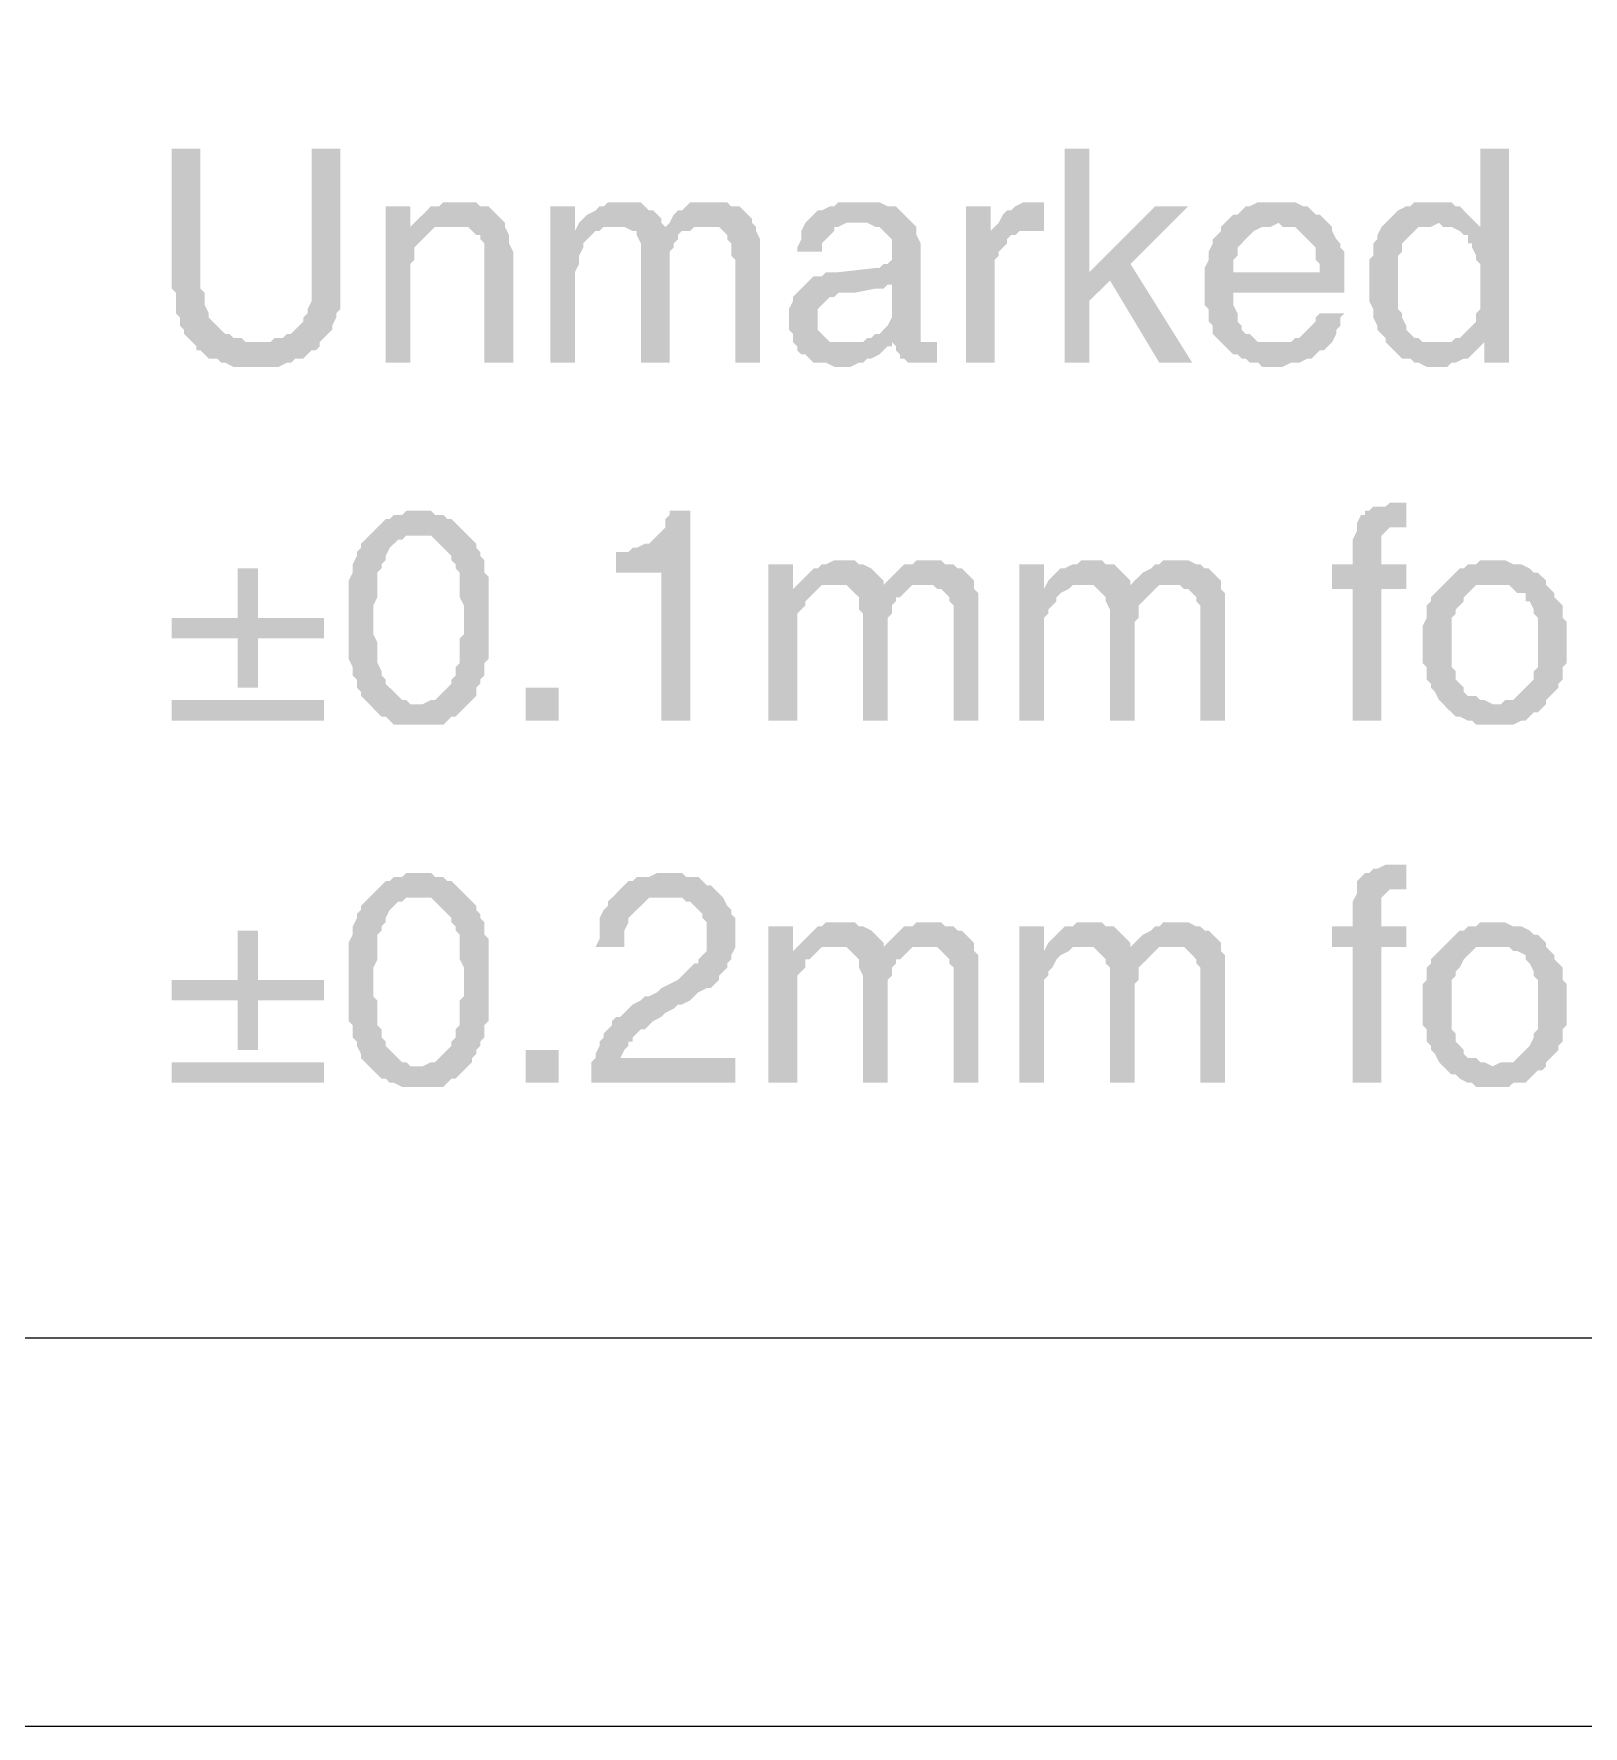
# Model space of a CAD drawing. Header units: inches. Extents: x 3613 to 8393, y -2205 to -794.
# Drawn here: x 3930.39 to 3947.38, y -1865.14 to -1846.58 of the extents above; entities that cross this region are included whole.
import ezdxf

# ---------------------------------------------------------------- set-up
doc = ezdxf.new("R2010")
doc.units = ezdxf.units.IN
doc.header["$MEASUREMENT"] = 0

msp = doc.modelspace()

# ---------------------------------------------------------------- hatches: boundary and pattern name
at = {"transparency": 33554559}
for points in [[(3932.215, -1847.842), (3931.899, -1847.842), (3931.899, -1849.376), (3931.945, -1849.421), (3931.945, -1849.647), (3931.99, -1849.692), (3931.99, -1849.782), (3932.035, -1849.827), (3932.035, -1849.873), (3932.08, -1849.918), (3932.125, -1849.963), (3932.847, -1849.963), (3932.712, -1849.963), (3932.667, -1849.918), (3932.576, -1849.918), (3932.531, -1849.873), (3932.486, -1849.873), (3932.441, -1849.827), (3932.396, -1849.782), (3932.396, -1849.782), (3932.351, -1849.737), (3932.306, -1849.692), (3932.306, -1849.647), (3932.261, -1849.557), (3932.261, -1849.421), (3932.215, -1849.376), (3932.215, -1849.286)], [(3933.75, -1847.842), (3933.434, -1847.842), (3933.434, -1849.511), (3933.389, -1849.602), (3933.389, -1849.647), (3933.344, -1849.692), (3933.344, -1849.737), (3933.299, -1849.782), (3933.253, -1849.827), (3933.208, -1849.873), (3933.163, -1849.873), (3933.118, -1849.918), (3933.028, -1849.918), (3932.983, -1849.963), (3932.125, -1849.963), (3932.17, -1850.008), (3932.17, -1850.053), (3932.215, -1850.053), (3932.261, -1850.098), (3932.306, -1850.143), (3932.396, -1850.143), (3932.441, -1850.188), (3932.486, -1850.188), (3932.576, -1850.234), (3933.073, -1850.234), (3933.163, -1850.188), (3933.208, -1850.188), (3933.253, -1850.143), (3933.344, -1850.143), (3933.389, -1850.098), (3933.434, -1850.053), (3933.479, -1850.053), (3933.524, -1850.008), (3933.524, -1849.963), (3933.569, -1849.918), (3933.614, -1849.873), (3933.66, -1849.827), (3933.66, -1849.782), (3933.705, -1849.692), (3933.705, -1849.647), (3933.75, -1849.602), (3933.75, -1849.331)], [(3941.964, -1847.842), (3941.693, -1847.842), (3941.693, -1850.188), (3941.964, -1850.188), (3941.964, -1849.511), (3942.19, -1849.286), (3941.964, -1849.196)], [(3946.567, -1847.842), (3946.251, -1847.842), (3946.251, -1848.699), (3946.026, -1848.744), (3946.071, -1848.789), (3946.116, -1848.789), (3946.116, -1848.88), (3946.161, -1848.88), (3946.161, -1848.925), (3946.206, -1849.015), (3946.206, -1849.06), (3946.251, -1849.105), (3946.251, -1849.602), (3946.206, -1849.647), (3946.206, -1849.737), (3946.161, -1849.782), (3946.116, -1849.827), (3946.116, -1849.827), (3946.071, -1849.873), (3946.026, -1849.918), (3945.981, -1849.918), (3946.297, -1849.963), (3946.297, -1850.188), (3946.567, -1850.188)], [(3935.014, -1848.428), (3934.878, -1848.428), (3934.833, -1848.473), (3934.743, -1848.473), (3934.698, -1848.519), (3934.653, -1848.564), (3934.607, -1848.609), (3934.562, -1848.654), (3934.517, -1848.699), (3934.743, -1848.744), (3934.788, -1848.699), (3934.968, -1848.699), (3935.555, -1848.654), (3935.51, -1848.609), (3935.465, -1848.564), (3935.465, -1848.564), (3935.42, -1848.519), (3935.375, -1848.473), (3935.284, -1848.473), (3935.239, -1848.428), (3935.104, -1848.428)], [(3936.819, -1848.428), (3936.683, -1848.428), (3936.638, -1848.473), (3936.593, -1848.473), (3936.548, -1848.519), (3936.458, -1848.564), (3936.413, -1848.609), (3936.368, -1848.654), (3936.322, -1848.744), (3936.593, -1848.744), (3936.638, -1848.699), (3936.774, -1848.699), (3937.27, -1848.654), (3937.27, -1848.609), (3937.225, -1848.564), (3937.18, -1848.519), (3937.135, -1848.519), (3937.09, -1848.473), (3937.045, -1848.428), (3936.909, -1848.428)], [(3937.767, -1848.428), (3937.586, -1848.428), (3937.541, -1848.473), (3937.496, -1848.519), (3937.451, -1848.519), (3937.406, -1848.564), (3937.36, -1848.654), (3937.315, -1848.699), (3936.864, -1848.699), (3936.954, -1848.744), (3936.999, -1848.744), (3936.999, -1848.789), (3937.045, -1848.88), (3937.045, -1850.188), (3937.36, -1850.188), (3937.36, -1849.196), (3937.36, -1848.97), (3937.406, -1848.925), (3937.406, -1848.88), (3937.451, -1848.834), (3937.451, -1848.789), (3937.496, -1848.744), (3937.586, -1848.744), (3937.631, -1848.699), (3937.767, -1848.699), (3938.263, -1848.654), (3938.263, -1848.609), (3938.218, -1848.564), (3938.218, -1848.564), (3938.173, -1848.519), (3938.128, -1848.473), (3938.037, -1848.473), (3937.992, -1848.428), (3937.857, -1848.428)], [(3939.482, -1848.428), (3939.211, -1848.428), (3939.166, -1848.473), (3939.121, -1848.473), (3939.03, -1848.519), (3938.985, -1848.519), (3938.94, -1848.564), (3938.94, -1848.564), (3938.895, -1848.609), (3938.85, -1848.654), (3938.805, -1848.744), (3938.805, -1848.834), (3938.76, -1848.925), (3938.76, -1848.97), (3939.03, -1848.97), (3939.03, -1848.88), (3939.075, -1848.834), (3939.121, -1848.789), (3939.166, -1848.744), (3939.166, -1848.699), (3939.211, -1848.699), (3939.301, -1848.654), (3940.023, -1848.654), (3939.978, -1848.609), (3939.933, -1848.564), (3939.888, -1848.519), (3939.843, -1848.473), (3939.752, -1848.473), (3939.662, -1848.428), (3939.527, -1848.428)], [(3941.377, -1848.428), (3941.242, -1848.428), (3941.152, -1848.473), (3941.106, -1848.519), (3941.061, -1848.519), (3941.016, -1848.564), (3940.971, -1848.654), (3940.971, -1848.654), (3940.926, -1848.699), (3941.422, -1848.744), (3941.467, -1848.744), (3941.467, -1848.428), (3941.422, -1848.428)], [(3944.04, -1848.428), (3943.814, -1848.428), (3943.724, -1848.473), (3943.679, -1848.473), (3943.634, -1848.519), (3943.589, -1848.564), (3943.544, -1848.564), (3943.498, -1848.609), (3943.453, -1848.654), (3944.04, -1848.654), (3944.085, -1848.699), (3944.221, -1848.699), (3944.266, -1848.744), (3944.311, -1848.789), (3944.356, -1848.834), (3944.356, -1848.834), (3944.401, -1848.88), (3944.446, -1848.925), (3944.446, -1849.06), (3944.491, -1849.105), (3944.491, -1849.196), (3943.228, -1849.196), (3943.228, -1849.557), (3943.273, -1849.602), (3943.273, -1849.737), (3943.318, -1849.782), (3943.318, -1849.873), (3943.363, -1849.918), (3943.408, -1849.963), (3943.453, -1850.008), (3943.453, -1850.008), (3943.498, -1850.053), (3943.544, -1850.098), (3943.589, -1850.098), (3943.634, -1850.143), (3943.679, -1850.143), (3943.724, -1850.188), (3943.814, -1850.188), (3943.859, -1850.234), (3944.085, -1850.234), (3944.175, -1850.188), (3944.266, -1850.188), (3944.356, -1850.143), (3944.401, -1850.143), (3944.446, -1850.098), (3944.491, -1850.053), (3944.536, -1850.053), (3944.582, -1850.008), (3944.04, -1849.963), (3943.814, -1849.963), (3943.769, -1849.918), (3943.724, -1849.873), (3943.679, -1849.873), (3943.634, -1849.827), (3943.634, -1849.782), (3943.589, -1849.737), (3943.589, -1849.647), (3943.544, -1849.557), (3943.544, -1849.421), (3944.762, -1849.421), (3944.762, -1848.97), (3944.717, -1848.925), (3944.717, -1848.88), (3944.672, -1848.834), (3944.627, -1848.744), (3944.627, -1848.699), (3944.582, -1848.654), (3944.536, -1848.609), (3944.491, -1848.564), (3944.446, -1848.564), (3944.401, -1848.519), (3944.356, -1848.473), (3944.311, -1848.473), (3944.221, -1848.428), (3944.085, -1848.428)], [(3945.755, -1848.428), (3945.529, -1848.428), (3945.484, -1848.473), (3945.439, -1848.473), (3945.349, -1848.519), (3945.304, -1848.564), (3945.259, -1848.609), (3945.213, -1848.654), (3945.8, -1848.654), (3945.845, -1848.699), (3945.936, -1848.699), (3946.026, -1848.744), (3946.251, -1848.699), (3946.251, -1848.699), (3946.206, -1848.654), (3946.161, -1848.609), (3946.116, -1848.564), (3946.071, -1848.519), (3946.026, -1848.473), (3945.981, -1848.473), (3945.936, -1848.428), (3945.8, -1848.428)], [(3934.517, -1848.473), (3934.246, -1848.473), (3934.246, -1850.188), (3934.517, -1850.188), (3934.517, -1849.241), (3934.517, -1849.105), (3934.562, -1849.06), (3934.562, -1848.925), (3934.607, -1848.88), (3934.653, -1848.834), (3934.653, -1848.834), (3934.698, -1848.789), (3934.743, -1848.744), (3934.517, -1848.699)], [(3936.322, -1848.473), (3936.052, -1848.473), (3936.052, -1850.188), (3936.322, -1850.188), (3936.322, -1849.196), (3936.368, -1849.105), (3936.368, -1849.015), (3936.413, -1848.925), (3936.413, -1848.88), (3936.458, -1848.834), (3936.503, -1848.789), (3936.548, -1848.744), (3936.593, -1848.744), (3936.322, -1848.744)], [(3940.881, -1848.473), (3940.61, -1848.473), (3940.61, -1850.188), (3940.926, -1850.188), (3940.926, -1849.06), (3940.971, -1849.015), (3940.971, -1848.97), (3941.016, -1848.925), (3941.061, -1848.88), (3941.061, -1848.834), (3941.106, -1848.789), (3941.152, -1848.789), (3940.881, -1848.744)], [(3943.047, -1848.473), (3942.686, -1848.473), (3941.964, -1849.196), (3942.19, -1849.286), (3942.731, -1850.188), (3943.092, -1850.188), (3942.415, -1849.105)], [(3935.555, -1848.654), (3934.968, -1848.699), (3935.149, -1848.699), (3935.194, -1848.744), (3935.239, -1848.789), (3935.284, -1848.789), (3935.284, -1848.834), (3935.329, -1848.88), (3935.329, -1850.188), (3935.645, -1850.188), (3935.645, -1848.97), (3935.6, -1848.88), (3935.6, -1848.789), (3935.555, -1848.699)], [(3938.263, -1848.654), (3937.767, -1848.699), (3937.902, -1848.699), (3937.947, -1848.744), (3937.992, -1848.789), (3937.992, -1848.834), (3938.037, -1848.88), (3938.037, -1849.015), (3938.083, -1849.06), (3938.083, -1850.188), (3938.353, -1850.188), (3938.353, -1848.97), (3938.353, -1848.834), (3938.308, -1848.744), (3938.308, -1848.699)], [(3940.023, -1848.654), (3939.437, -1848.654), (3939.527, -1848.654), (3939.617, -1848.699), (3939.662, -1848.699), (3939.707, -1848.744), (3939.752, -1848.789), (3939.798, -1848.834), (3939.798, -1849.06), (3939.752, -1849.105), (3939.707, -1849.105), (3939.662, -1849.15), (3939.617, -1849.15), (3939.211, -1849.196), (3939.075, -1849.196), (3939.03, -1849.241), (3938.94, -1849.241), (3938.895, -1849.286), (3939.798, -1849.331), (3939.798, -1849.602), (3939.798, -1849.692), (3939.752, -1849.782), (3939.707, -1849.827), (3939.662, -1849.873), (3939.617, -1849.873), (3939.572, -1849.918), (3939.527, -1849.918), (3939.482, -1849.963), (3939.256, -1849.963), (3938.76, -1850.008), (3938.76, -1850.053), (3938.805, -1850.098), (3938.85, -1850.098), (3938.895, -1850.143), (3938.94, -1850.188), (3939.075, -1850.188), (3939.166, -1850.234), (3939.346, -1850.234), (3939.437, -1850.188), (3939.482, -1850.188), (3939.527, -1850.143), (3939.572, -1850.143), (3939.662, -1850.098), (3939.707, -1850.053), (3939.752, -1850.008), (3939.798, -1850.008), (3939.798, -1849.963), (3940.114, -1849.963), (3940.114, -1848.88), (3940.068, -1848.789), (3940.068, -1848.699)], [(3940.926, -1848.699), (3940.881, -1848.744), (3941.152, -1848.789), (3941.197, -1848.744), (3941.422, -1848.744)], [(3943.453, -1848.654), (3943.408, -1848.699), (3943.408, -1848.744), (3943.363, -1848.789), (3943.318, -1848.834), (3943.318, -1848.88), (3943.273, -1848.97), (3943.273, -1849.06), (3943.228, -1849.15), (3943.228, -1849.196), (3943.544, -1849.196), (3943.544, -1849.06), (3943.589, -1849.015), (3943.589, -1848.925), (3943.634, -1848.88), (3943.679, -1848.834), (3943.679, -1848.834), (3943.724, -1848.789), (3943.769, -1848.744), (3943.859, -1848.699), (3943.95, -1848.699), (3944.04, -1848.654)], [(3945.213, -1848.654), (3945.168, -1848.699), (3945.123, -1848.789), (3945.123, -1848.834), (3945.078, -1848.88), (3945.078, -1849.015), (3945.033, -1849.06), (3945.033, -1849.511), (3945.078, -1849.602), (3945.078, -1849.692), (3945.123, -1849.782), (3945.123, -1849.827), (3945.168, -1849.873), (3945.213, -1849.918), (3945.213, -1849.963), (3945.259, -1850.008), (3945.304, -1850.053), (3945.349, -1850.098), (3945.394, -1850.143), (3945.484, -1850.143), (3945.529, -1850.188), (3945.574, -1850.188), (3945.665, -1850.234), (3945.89, -1850.234), (3945.936, -1850.188), (3945.981, -1850.188), (3946.071, -1850.143), (3946.116, -1850.143), (3946.161, -1850.098), (3946.206, -1850.053), (3946.251, -1850.008), (3945.8, -1849.963), (3945.62, -1849.963), (3945.574, -1849.918), (3945.529, -1849.918), (3945.484, -1849.873), (3945.439, -1849.827), (3945.439, -1849.782), (3945.394, -1849.692), (3945.394, -1849.647), (3945.349, -1849.602), (3945.349, -1849.015), (3945.394, -1848.97), (3945.394, -1848.88), (3945.439, -1848.834), (3945.439, -1848.834), (3945.484, -1848.789), (3945.529, -1848.744), (3945.574, -1848.699), (3945.71, -1848.699), (3945.8, -1848.654)], [(3938.895, -1849.286), (3938.85, -1849.331), (3938.805, -1849.376), (3938.805, -1849.376), (3938.76, -1849.421), (3938.714, -1849.466), (3938.714, -1849.511), (3938.669, -1849.602), (3938.669, -1849.737), (3938.669, -1849.827), (3938.714, -1849.873), (3938.714, -1849.963), (3938.76, -1850.008), (3939.256, -1849.963), (3939.121, -1849.963), (3939.075, -1849.918), (3939.03, -1849.873), (3938.985, -1849.827), (3938.985, -1849.602), (3939.03, -1849.557), (3939.075, -1849.511), (3939.121, -1849.466), (3939.166, -1849.466), (3939.211, -1849.421), (3939.391, -1849.421), (3939.617, -1849.376), (3939.707, -1849.376), (3939.752, -1849.331), (3939.798, -1849.331)], [(3944.762, -1849.647), (3944.491, -1849.647), (3944.446, -1849.692), (3944.446, -1849.737), (3944.401, -1849.782), (3944.356, -1849.827), (3944.311, -1849.873), (3944.266, -1849.918), (3944.221, -1849.918), (3944.175, -1849.963), (3944.04, -1849.963), (3944.582, -1850.008), (3944.627, -1849.963), (3944.672, -1849.873), (3944.672, -1849.827), (3944.717, -1849.782), (3944.717, -1849.692)], [(3945.981, -1849.918), (3945.936, -1849.963), (3945.8, -1849.963), (3946.251, -1850.008), (3946.297, -1849.963)], [(3940.114, -1849.963), (3939.798, -1849.963), (3939.843, -1850.008), (3940.204, -1849.963), (3940.204, -1849.963)], [(3940.294, -1849.963), (3940.204, -1849.963), (3939.843, -1850.008), (3939.843, -1850.053), (3939.888, -1850.098), (3939.888, -1850.143), (3939.933, -1850.143), (3939.978, -1850.188), (3940.294, -1850.188)], [(3945.304, -1851.723), (3945.259, -1851.723), (3945.213, -1851.768), (3945.078, -1851.768), (3945.033, -1851.813), (3944.988, -1851.813), (3944.988, -1851.858), (3944.943, -1851.858), (3944.898, -1851.949), (3944.898, -1851.994), (3945.439, -1851.994), (3945.439, -1851.723)], [(3934.607, -1851.813), (3934.472, -1851.813), (3934.427, -1851.858), (3934.337, -1851.858), (3934.291, -1851.903), (3934.246, -1851.903), (3934.201, -1851.949), (3934.156, -1851.994), (3934.111, -1852.039), (3934.066, -1852.084), (3934.743, -1852.084), (3934.788, -1852.129), (3934.833, -1852.174), (3934.878, -1852.219), (3934.923, -1852.265), (3934.968, -1852.31), (3934.968, -1852.355), (3935.014, -1852.4), (3935.014, -1852.445), (3935.059, -1852.49), (3935.059, -1852.761), (3935.104, -1852.851), (3935.104, -1853.167), (3935.059, -1853.212), (3935.059, -1853.483), (3935.014, -1853.528), (3935.014, -1853.619), (3934.968, -1853.664), (3934.968, -1853.709), (3934.968, -1853.709), (3934.923, -1853.754), (3934.878, -1853.799), (3934.833, -1853.844), (3934.788, -1853.889), (3934.743, -1853.889), (3934.653, -1853.934), (3934.066, -1853.934), (3934.111, -1853.98), (3934.156, -1854.025), (3934.201, -1854.07), (3934.246, -1854.07), (3934.291, -1854.115), (3934.337, -1854.16), (3934.878, -1854.16), (3934.923, -1854.115), (3934.968, -1854.07), (3935.014, -1854.07), (3935.059, -1854.025), (3935.104, -1853.98), (3935.149, -1853.934), (3935.194, -1853.889), (3935.194, -1853.889), (3935.239, -1853.844), (3935.239, -1853.754), (3935.284, -1853.709), (3935.284, -1853.664), (3935.329, -1853.619), (3935.329, -1853.483), (3935.375, -1853.438), (3935.375, -1852.987), (3935.375, -1852.535), (3935.329, -1852.49), (3935.329, -1852.355), (3935.284, -1852.31), (3935.284, -1852.265), (3935.239, -1852.219), (3935.239, -1852.174), (3935.194, -1852.129), (3935.194, -1852.129), (3935.149, -1852.084), (3935.104, -1852.039), (3935.059, -1851.994), (3935.014, -1851.949), (3934.968, -1851.903), (3934.923, -1851.903), (3934.878, -1851.858), (3934.788, -1851.858), (3934.743, -1851.813), (3934.653, -1851.813)], [(3937.586, -1851.813), (3937.36, -1851.813), (3937.36, -1851.858), (3937.315, -1851.903), (3937.315, -1851.994), (3937.27, -1852.039), (3937.225, -1852.084), (3937.18, -1852.129), (3937.135, -1852.174), (3937.09, -1852.174), (3936.999, -1852.219), (3936.954, -1852.219), (3936.909, -1852.265), (3936.774, -1852.265), (3936.774, -1852.49), (3937.27, -1852.49), (3937.27, -1854.115), (3937.586, -1854.115)], [(3934.066, -1852.084), (3934.021, -1852.129), (3934.021, -1852.129), (3933.976, -1852.174), (3933.976, -1852.219), (3933.93, -1852.265), (3933.93, -1852.31), (3933.885, -1852.4), (3933.885, -1852.49), (3933.84, -1852.58), (3933.84, -1853.438), (3933.885, -1853.528), (3933.885, -1853.619), (3933.93, -1853.664), (3933.93, -1853.754), (3933.976, -1853.799), (3933.976, -1853.844), (3934.021, -1853.889), (3934.066, -1853.934), (3934.607, -1853.934), (3934.517, -1853.934), (3934.472, -1853.889), (3934.427, -1853.889), (3934.382, -1853.844), (3934.337, -1853.799), (3934.291, -1853.754), (3934.246, -1853.709), (3934.246, -1853.664), (3934.201, -1853.619), (3934.201, -1853.573), (3934.156, -1853.483), (3934.156, -1853.257), (3934.111, -1853.167), (3934.111, -1852.851), (3934.156, -1852.761), (3934.156, -1852.49), (3934.201, -1852.445), (3934.201, -1852.4), (3934.246, -1852.355), (3934.246, -1852.31), (3934.246, -1852.31), (3934.291, -1852.219), (3934.337, -1852.174), (3934.382, -1852.129), (3934.427, -1852.129), (3934.472, -1852.084), (3934.607, -1852.084)], [(3944.898, -1851.994), (3944.898, -1852.039), (3944.852, -1852.129), (3944.852, -1852.4), (3944.627, -1852.4), (3944.627, -1852.671), (3944.852, -1852.671), (3944.852, -1854.115), (3945.168, -1854.115), (3945.168, -1852.671), (3945.439, -1852.671), (3945.439, -1852.4), (3945.168, -1852.4), (3945.168, -1852.084), (3945.213, -1852.039), (3945.213, -1852.039), (3945.259, -1851.994), (3945.349, -1851.994)], [(3932.847, -1852.445), (3932.622, -1852.445), (3932.622, -1852.987), (3931.899, -1852.987), (3931.899, -1853.212), (3932.622, -1853.212), (3932.622, -1853.754), (3932.847, -1853.754), (3932.847, -1853.212), (3933.569, -1853.212), (3933.569, -1852.987), (3932.847, -1852.987)], [(3938.714, -1852.4), (3938.444, -1852.4), (3938.444, -1854.115), (3938.76, -1854.115), (3938.76, -1852.942), (3938.805, -1852.896), (3938.85, -1852.851), (3938.85, -1852.806), (3938.895, -1852.761), (3938.94, -1852.716), (3938.985, -1852.671), (3938.714, -1852.671)], [(3939.256, -1852.355), (3939.166, -1852.355), (3939.075, -1852.4), (3939.03, -1852.4), (3938.985, -1852.445), (3938.94, -1852.445), (3938.895, -1852.49), (3938.85, -1852.535), (3938.805, -1852.58), (3938.714, -1852.671), (3938.985, -1852.671), (3939.03, -1852.626), (3939.166, -1852.626), (3939.707, -1852.58), (3939.662, -1852.535), (3939.617, -1852.49), (3939.617, -1852.49), (3939.572, -1852.445), (3939.482, -1852.4), (3939.437, -1852.4), (3939.391, -1852.355), (3939.301, -1852.355)], [(3940.204, -1852.355), (3940.068, -1852.355), (3940.023, -1852.4), (3939.933, -1852.4), (3939.888, -1852.445), (3939.843, -1852.49), (3939.798, -1852.535), (3939.752, -1852.58), (3939.707, -1852.626), (3939.301, -1852.626), (3939.346, -1852.671), (3939.391, -1852.716), (3939.391, -1852.716), (3939.437, -1852.761), (3939.437, -1852.896), (3939.482, -1852.942), (3939.482, -1854.115), (3939.752, -1854.115), (3939.752, -1852.987), (3939.798, -1852.942), (3939.798, -1852.851), (3939.843, -1852.806), (3939.843, -1852.761), (3939.888, -1852.761), (3939.933, -1852.716), (3939.978, -1852.671), (3940.023, -1852.626), (3940.159, -1852.626), (3940.7, -1852.58), (3940.655, -1852.535), (3940.61, -1852.49), (3940.61, -1852.49), (3940.565, -1852.445), (3940.52, -1852.445), (3940.475, -1852.4), (3940.384, -1852.4), (3940.339, -1852.355), (3940.249, -1852.355)], [(3941.467, -1852.4), (3941.197, -1852.4), (3941.197, -1854.115), (3941.467, -1854.115), (3941.467, -1852.987), (3941.513, -1852.942), (3941.513, -1852.896), (3941.558, -1852.851), (3941.603, -1852.806), (3941.603, -1852.761), (3941.648, -1852.716), (3941.738, -1852.671), (3941.467, -1852.671)], [(3941.964, -1852.355), (3941.874, -1852.355), (3941.829, -1852.4), (3941.783, -1852.4), (3941.693, -1852.445), (3941.648, -1852.445), (3941.603, -1852.49), (3941.558, -1852.535), (3941.513, -1852.58), (3941.467, -1852.671), (3941.738, -1852.671), (3941.783, -1852.626), (3941.919, -1852.626), (3942.415, -1852.58), (3942.37, -1852.535), (3942.325, -1852.49), (3942.325, -1852.49), (3942.28, -1852.445), (3942.235, -1852.4), (3942.144, -1852.4), (3942.099, -1852.355), (3942.054, -1852.355)], [(3942.912, -1852.355), (3942.776, -1852.355), (3942.731, -1852.4), (3942.686, -1852.4), (3942.641, -1852.445), (3942.551, -1852.49), (3942.506, -1852.535), (3942.46, -1852.58), (3942.415, -1852.626), (3942.009, -1852.626), (3942.054, -1852.671), (3942.099, -1852.716), (3942.099, -1852.716), (3942.144, -1852.761), (3942.144, -1852.806), (3942.19, -1852.896), (3942.19, -1854.115), (3942.46, -1854.115), (3942.46, -1853.032), (3942.506, -1852.987), (3942.506, -1852.851), (3942.551, -1852.806), (3942.596, -1852.761), (3942.596, -1852.761), (3942.641, -1852.716), (3942.686, -1852.671), (3942.731, -1852.626), (3942.867, -1852.626), (3943.408, -1852.58), (3943.363, -1852.535), (3943.318, -1852.49), (3943.318, -1852.49), (3943.273, -1852.445), (3943.228, -1852.445), (3943.182, -1852.4), (3943.137, -1852.4), (3943.047, -1852.355), (3943.002, -1852.355)], [(3946.387, -1852.355), (3946.251, -1852.355), (3946.206, -1852.4), (3946.116, -1852.4), (3946.071, -1852.445), (3946.026, -1852.445), (3945.981, -1852.49), (3945.936, -1852.535), (3945.89, -1852.58), (3945.845, -1852.626), (3945.845, -1852.626), (3945.8, -1852.671), (3945.755, -1852.716), (3945.71, -1852.761), (3945.71, -1852.806), (3945.665, -1852.851), (3945.665, -1852.987), (3945.62, -1853.077), (3945.62, -1853.257), (3945.62, -1853.483), (3945.665, -1853.528), (3945.665, -1853.664), (3945.71, -1853.709), (3945.71, -1853.754), (3945.755, -1853.799), (3945.8, -1853.889), (3945.845, -1853.934), (3946.387, -1853.934), (3946.297, -1853.889), (3946.251, -1853.889), (3946.206, -1853.844), (3946.116, -1853.844), (3946.071, -1853.799), (3946.071, -1853.754), (3946.026, -1853.709), (3945.981, -1853.664), (3945.981, -1853.573), (3945.936, -1853.528), (3945.936, -1852.987), (3945.981, -1852.942), (3945.981, -1852.896), (3946.026, -1852.851), (3946.071, -1852.806), (3946.071, -1852.761), (3946.116, -1852.716), (3946.161, -1852.671), (3946.206, -1852.626), (3946.387, -1852.626), (3946.974, -1852.58), (3946.928, -1852.535), (3946.883, -1852.49), (3946.838, -1852.49), (3946.793, -1852.445), (3946.703, -1852.4), (3946.613, -1852.4), (3946.522, -1852.355), (3946.477, -1852.355)], [(3940.7, -1852.58), (3940.159, -1852.626), (3940.249, -1852.626), (3940.294, -1852.671), (3940.339, -1852.671), (3940.384, -1852.716), (3940.429, -1852.761), (3940.429, -1852.806), (3940.475, -1852.851), (3940.475, -1854.115), (3940.745, -1854.115), (3940.745, -1852.716), (3940.7, -1852.671)], [(3943.408, -1852.58), (3942.867, -1852.626), (3942.957, -1852.626), (3943.002, -1852.671), (3943.047, -1852.671), (3943.092, -1852.716), (3943.137, -1852.761), (3943.137, -1852.806), (3943.182, -1852.851), (3943.182, -1854.115), (3943.453, -1854.115), (3943.453, -1852.716), (3943.408, -1852.671)], [(3946.974, -1852.58), (3946.387, -1852.626), (3946.567, -1852.626), (3946.613, -1852.671), (3946.658, -1852.716), (3946.748, -1852.716), (3946.748, -1852.806), (3946.793, -1852.806), (3946.838, -1852.896), (3946.838, -1852.942), (3946.883, -1852.987), (3946.883, -1853.528), (3946.838, -1853.573), (3946.838, -1853.664), (3946.793, -1853.709), (3946.748, -1853.754), (3946.748, -1853.754), (3946.703, -1853.799), (3946.658, -1853.844), (3946.613, -1853.889), (3946.522, -1853.889), (3946.477, -1853.934), (3945.845, -1853.934), (3945.89, -1853.98), (3945.936, -1854.025), (3945.981, -1854.07), (3946.026, -1854.07), (3946.116, -1854.115), (3946.161, -1854.115), (3946.206, -1854.16), (3946.613, -1854.16), (3946.703, -1854.115), (3946.748, -1854.115), (3946.793, -1854.07), (3946.838, -1854.025), (3946.883, -1854.025), (3946.928, -1853.98), (3946.974, -1853.934), (3946.974, -1853.889), (3947.019, -1853.844), (3947.064, -1853.799), (3947.109, -1853.754), (3947.109, -1853.709), (3947.154, -1853.664), (3947.154, -1853.528), (3947.199, -1853.483), (3947.199, -1853.257), (3947.199, -1853.032), (3947.154, -1852.987), (3947.154, -1852.851), (3947.109, -1852.806), (3947.064, -1852.761), (3947.064, -1852.716), (3947.019, -1852.671), (3946.974, -1852.626)], [(3936.142, -1854.115), (3936.142, -1853.754), (3935.781, -1853.754), (3935.781, -1854.115)], [(3933.569, -1854.115), (3933.569, -1853.889), (3931.899, -1853.889), (3931.899, -1854.115)], [(3934.607, -1855.785), (3934.472, -1855.785), (3934.427, -1855.83), (3934.337, -1855.83), (3934.291, -1855.875), (3934.246, -1855.875), (3934.201, -1855.92), (3934.156, -1855.965), (3934.111, -1856.011), (3934.066, -1856.056), (3934.743, -1856.056), (3934.788, -1856.101), (3934.833, -1856.146), (3934.878, -1856.191), (3934.923, -1856.236), (3934.968, -1856.281), (3934.968, -1856.326), (3935.014, -1856.372), (3935.014, -1856.417), (3935.059, -1856.462), (3935.059, -1856.733), (3935.104, -1856.823), (3935.104, -1857.139), (3935.059, -1857.184), (3935.059, -1857.455), (3935.014, -1857.5), (3935.014, -1857.59), (3934.968, -1857.635), (3934.968, -1857.68), (3934.968, -1857.68), (3934.923, -1857.726), (3934.878, -1857.771), (3934.833, -1857.816), (3934.788, -1857.861), (3934.743, -1857.861), (3934.653, -1857.906), (3934.066, -1857.906), (3934.111, -1857.951), (3934.156, -1857.996), (3934.201, -1858.041), (3934.246, -1858.041), (3934.291, -1858.087), (3934.337, -1858.087), (3934.427, -1858.132), (3934.878, -1858.132), (3934.923, -1858.087), (3934.968, -1858.041), (3935.014, -1858.041), (3935.059, -1857.996), (3935.104, -1857.951), (3935.149, -1857.906), (3935.194, -1857.861), (3935.194, -1857.816), (3935.239, -1857.771), (3935.239, -1857.726), (3935.284, -1857.68), (3935.284, -1857.635), (3935.329, -1857.59), (3935.329, -1857.455), (3935.375, -1857.41), (3935.375, -1856.958), (3935.375, -1856.507), (3935.329, -1856.462), (3935.329, -1856.326), (3935.284, -1856.281), (3935.284, -1856.236), (3935.239, -1856.191), (3935.239, -1856.146), (3935.194, -1856.101), (3935.194, -1856.101), (3935.149, -1856.056), (3935.104, -1856.011), (3935.059, -1855.965), (3935.014, -1855.92), (3934.968, -1855.875), (3934.923, -1855.875), (3934.878, -1855.83), (3934.788, -1855.83), (3934.743, -1855.785), (3934.653, -1855.785)], [(3937.36, -1855.785), (3937.225, -1855.785), (3937.135, -1855.83), (3936.999, -1855.83), (3936.954, -1855.875), (3936.909, -1855.875), (3936.864, -1855.92), (3936.819, -1855.965), (3936.774, -1856.011), (3936.774, -1856.011), (3936.729, -1856.056), (3936.683, -1856.101), (3936.683, -1856.146), (3936.638, -1856.191), (3936.593, -1856.281), (3936.593, -1856.507), (3936.548, -1856.597), (3936.864, -1856.597), (3936.864, -1856.417), (3936.909, -1856.326), (3936.909, -1856.281), (3936.954, -1856.236), (3936.999, -1856.191), (3937.045, -1856.146), (3937.09, -1856.101), (3937.135, -1856.056), (3937.315, -1856.056), (3937.902, -1856.011), (3937.857, -1855.965), (3937.812, -1855.92), (3937.767, -1855.92), (3937.721, -1855.875), (3937.676, -1855.83), (3937.541, -1855.83), (3937.496, -1855.785), (3937.406, -1855.785)], [(3945.304, -1855.695), (3945.213, -1855.695), (3945.123, -1855.74), (3945.078, -1855.74), (3945.033, -1855.785), (3944.988, -1855.785), (3944.943, -1855.83), (3944.898, -1855.875), (3944.898, -1855.965), (3945.439, -1855.965), (3945.439, -1855.695)], [(3934.066, -1856.056), (3934.021, -1856.101), (3934.021, -1856.101), (3933.976, -1856.146), (3933.976, -1856.191), (3933.93, -1856.236), (3933.93, -1856.281), (3933.885, -1856.372), (3933.885, -1856.462), (3933.84, -1856.552), (3933.84, -1857.41), (3933.885, -1857.455), (3933.885, -1857.59), (3933.93, -1857.635), (3933.93, -1857.68), (3933.976, -1857.771), (3933.976, -1857.816), (3934.021, -1857.861), (3934.066, -1857.906), (3934.607, -1857.906), (3934.517, -1857.906), (3934.472, -1857.861), (3934.427, -1857.861), (3934.382, -1857.816), (3934.337, -1857.771), (3934.291, -1857.726), (3934.246, -1857.68), (3934.246, -1857.635), (3934.201, -1857.59), (3934.201, -1857.5), (3934.156, -1857.455), (3934.156, -1857.184), (3934.111, -1857.139), (3934.111, -1856.823), (3934.156, -1856.733), (3934.156, -1856.462), (3934.201, -1856.417), (3934.201, -1856.372), (3934.246, -1856.326), (3934.246, -1856.281), (3934.246, -1856.281), (3934.291, -1856.191), (3934.337, -1856.146), (3934.382, -1856.101), (3934.427, -1856.101), (3934.472, -1856.056), (3934.607, -1856.056)], [(3937.902, -1856.011), (3937.315, -1856.056), (3937.496, -1856.056), (3937.541, -1856.101), (3937.586, -1856.101), (3937.631, -1856.146), (3937.676, -1856.191), (3937.721, -1856.236), (3937.721, -1856.281), (3937.767, -1856.326), (3937.767, -1856.642), (3937.721, -1856.687), (3937.676, -1856.733), (3937.676, -1856.778), (3937.631, -1856.778), (3937.586, -1856.823), (3937.541, -1856.868), (3937.496, -1856.913), (3937.451, -1856.958), (3937.36, -1857.003), (3937.36, -1857.003), (3937.27, -1857.049), (3937.225, -1857.094), (3937.135, -1857.139), (3937.09, -1857.139), (3937.045, -1857.184), (3936.954, -1857.229), (3936.909, -1857.274), (3936.864, -1857.319), (3936.819, -1857.364), (3936.774, -1857.364), (3936.729, -1857.41), (3936.729, -1857.455), (3936.683, -1857.5), (3936.638, -1857.545), (3936.638, -1857.59), (3936.593, -1857.635), (3936.593, -1857.68), (3936.548, -1857.771), (3936.548, -1857.816), (3936.503, -1857.861), (3936.503, -1858.087), (3938.083, -1858.087), (3938.083, -1857.816), (3936.819, -1857.816), (3936.864, -1857.726), (3936.909, -1857.68), (3936.909, -1857.635), (3936.954, -1857.635), (3936.954, -1857.59), (3936.999, -1857.545), (3937.045, -1857.5), (3937.09, -1857.5), (3937.135, -1857.455), (3937.18, -1857.41), (3937.27, -1857.364), (3937.315, -1857.319), (3937.406, -1857.274), (3937.451, -1857.229), (3937.496, -1857.229), (3937.586, -1857.184), (3937.631, -1857.139), (3937.676, -1857.094), (3937.767, -1857.049), (3937.812, -1857.049), (3937.857, -1857.003), (3937.902, -1856.958), (3937.902, -1856.913), (3937.947, -1856.868), (3937.992, -1856.823), (3937.992, -1856.778), (3938.037, -1856.733), (3938.037, -1856.687), (3938.083, -1856.597), (3938.083, -1856.281), (3938.037, -1856.236), (3938.037, -1856.191), (3937.992, -1856.146), (3937.947, -1856.056)], [(3944.898, -1855.965), (3944.898, -1856.011), (3944.852, -1856.101), (3944.852, -1856.372), (3944.627, -1856.372), (3944.627, -1856.597), (3944.852, -1856.597), (3944.852, -1858.087), (3945.168, -1858.087), (3945.168, -1856.597), (3945.439, -1856.597), (3945.439, -1856.372), (3945.168, -1856.372), (3945.168, -1856.056), (3945.213, -1856.011), (3945.213, -1856.011), (3945.259, -1855.965), (3945.349, -1855.965)], [(3932.847, -1856.417), (3932.622, -1856.417), (3932.622, -1856.958), (3931.899, -1856.958), (3931.899, -1857.184), (3932.622, -1857.184), (3932.622, -1857.726), (3932.847, -1857.726), (3932.847, -1857.184), (3933.569, -1857.184), (3933.569, -1856.958), (3932.847, -1856.958)], [(3938.714, -1856.372), (3938.444, -1856.372), (3938.444, -1858.087), (3938.76, -1858.087), (3938.76, -1856.913), (3938.805, -1856.868), (3938.85, -1856.823), (3938.85, -1856.733), (3938.895, -1856.733), (3938.94, -1856.687), (3938.985, -1856.642), (3938.714, -1856.642)], [(3939.256, -1856.326), (3939.075, -1856.326), (3939.03, -1856.372), (3938.985, -1856.372), (3938.94, -1856.417), (3938.895, -1856.462), (3938.85, -1856.507), (3938.805, -1856.552), (3938.714, -1856.642), (3938.985, -1856.642), (3939.03, -1856.597), (3939.166, -1856.597), (3939.707, -1856.552), (3939.662, -1856.507), (3939.617, -1856.462), (3939.617, -1856.462), (3939.572, -1856.417), (3939.482, -1856.372), (3939.437, -1856.372), (3939.391, -1856.326), (3939.301, -1856.326)], [(3940.204, -1856.326), (3940.068, -1856.326), (3940.023, -1856.372), (3939.933, -1856.372), (3939.888, -1856.417), (3939.843, -1856.462), (3939.798, -1856.507), (3939.752, -1856.552), (3939.707, -1856.597), (3939.301, -1856.597), (3939.346, -1856.642), (3939.391, -1856.687), (3939.391, -1856.687), (3939.437, -1856.733), (3939.437, -1856.823), (3939.482, -1856.913), (3939.482, -1858.087), (3939.752, -1858.087), (3939.752, -1856.958), (3939.798, -1856.913), (3939.798, -1856.823), (3939.843, -1856.778), (3939.843, -1856.733), (3939.888, -1856.733), (3939.933, -1856.687), (3939.978, -1856.642), (3940.023, -1856.597), (3940.159, -1856.597), (3940.7, -1856.552), (3940.655, -1856.507), (3940.61, -1856.462), (3940.61, -1856.462), (3940.565, -1856.417), (3940.52, -1856.417), (3940.475, -1856.372), (3940.384, -1856.372), (3940.339, -1856.326), (3940.249, -1856.326)], [(3941.467, -1856.372), (3941.197, -1856.372), (3941.197, -1858.087), (3941.467, -1858.087), (3941.467, -1856.958), (3941.513, -1856.913), (3941.513, -1856.868), (3941.558, -1856.823), (3941.603, -1856.733), (3941.603, -1856.733), (3941.648, -1856.687), (3941.738, -1856.642), (3941.467, -1856.642)], [(3941.964, -1856.326), (3941.829, -1856.326), (3941.783, -1856.372), (3941.693, -1856.372), (3941.648, -1856.417), (3941.603, -1856.462), (3941.558, -1856.507), (3941.513, -1856.552), (3941.467, -1856.642), (3941.738, -1856.642), (3941.783, -1856.597), (3941.919, -1856.597), (3942.415, -1856.552), (3942.37, -1856.507), (3942.325, -1856.462), (3942.325, -1856.462), (3942.28, -1856.417), (3942.235, -1856.372), (3942.144, -1856.372), (3942.099, -1856.326), (3942.054, -1856.326)], [(3942.912, -1856.326), (3942.776, -1856.326), (3942.731, -1856.372), (3942.686, -1856.372), (3942.641, -1856.417), (3942.551, -1856.462), (3942.506, -1856.507), (3942.46, -1856.552), (3942.415, -1856.597), (3942.009, -1856.597), (3942.054, -1856.642), (3942.099, -1856.687), (3942.099, -1856.687), (3942.144, -1856.733), (3942.144, -1856.778), (3942.19, -1856.823), (3942.19, -1858.087), (3942.46, -1858.087), (3942.46, -1857.003), (3942.506, -1856.958), (3942.506, -1856.823), (3942.551, -1856.778), (3942.596, -1856.733), (3942.596, -1856.733), (3942.641, -1856.687), (3942.686, -1856.642), (3942.731, -1856.597), (3942.867, -1856.597), (3943.408, -1856.552), (3943.363, -1856.507), (3943.318, -1856.462), (3943.318, -1856.462), (3943.273, -1856.417), (3943.228, -1856.417), (3943.182, -1856.372), (3943.137, -1856.372), (3943.047, -1856.326), (3943.002, -1856.326)], [(3946.387, -1856.326), (3946.251, -1856.326), (3946.206, -1856.372), (3946.116, -1856.372), (3946.071, -1856.417), (3946.026, -1856.417), (3945.981, -1856.462), (3945.936, -1856.507), (3945.89, -1856.552), (3945.845, -1856.597), (3945.845, -1856.597), (3945.8, -1856.642), (3945.755, -1856.687), (3945.71, -1856.733), (3945.71, -1856.778), (3945.665, -1856.823), (3945.665, -1856.958), (3945.62, -1857.003), (3945.62, -1857.229), (3945.62, -1857.455), (3945.665, -1857.5), (3945.665, -1857.635), (3945.71, -1857.68), (3945.71, -1857.726), (3945.755, -1857.771), (3945.8, -1857.861), (3945.845, -1857.906), (3946.387, -1857.906), (3946.297, -1857.861), (3946.251, -1857.861), (3946.206, -1857.816), (3946.116, -1857.816), (3946.071, -1857.771), (3946.071, -1857.726), (3946.026, -1857.68), (3945.981, -1857.635), (3945.981, -1857.545), (3945.936, -1857.5), (3945.936, -1856.958), (3945.981, -1856.913), (3945.981, -1856.868), (3946.026, -1856.823), (3946.071, -1856.733), (3946.071, -1856.733), (3946.116, -1856.687), (3946.161, -1856.642), (3946.206, -1856.597), (3946.387, -1856.597), (3946.974, -1856.552), (3946.928, -1856.507), (3946.883, -1856.462), (3946.838, -1856.462), (3946.793, -1856.417), (3946.703, -1856.372), (3946.613, -1856.372), (3946.522, -1856.326), (3946.477, -1856.326)], [(3940.7, -1856.552), (3940.159, -1856.597), (3940.294, -1856.597), (3940.339, -1856.642), (3940.384, -1856.687), (3940.429, -1856.733), (3940.429, -1856.778), (3940.475, -1856.823), (3940.475, -1858.087), (3940.745, -1858.087), (3940.745, -1856.868), (3940.745, -1856.687), (3940.7, -1856.642)], [(3943.408, -1856.552), (3942.867, -1856.597), (3943.002, -1856.597), (3943.047, -1856.642), (3943.092, -1856.687), (3943.137, -1856.733), (3943.137, -1856.778), (3943.182, -1856.823), (3943.182, -1858.087), (3943.453, -1858.087), (3943.453, -1856.868), (3943.453, -1856.687), (3943.408, -1856.642)], [(3946.974, -1856.552), (3946.387, -1856.597), (3946.567, -1856.597), (3946.613, -1856.642), (3946.658, -1856.642), (3946.748, -1856.687), (3946.748, -1856.733), (3946.793, -1856.778), (3946.838, -1856.868), (3946.838, -1856.913), (3946.883, -1856.958), (3946.883, -1857.5), (3946.838, -1857.545), (3946.838, -1857.59), (3946.793, -1857.68), (3946.748, -1857.726), (3946.748, -1857.726), (3946.703, -1857.771), (3946.658, -1857.816), (3946.613, -1857.861), (3946.477, -1857.861), (3946.387, -1857.906), (3945.845, -1857.906), (3945.89, -1857.951), (3945.936, -1857.996), (3945.981, -1857.996), (3946.026, -1858.041), (3946.116, -1858.087), (3946.161, -1858.087), (3946.206, -1858.132), (3946.567, -1858.132), (3946.613, -1858.087), (3946.748, -1858.087), (3946.793, -1858.041), (3946.838, -1857.996), (3946.883, -1857.951), (3946.928, -1857.951), (3946.974, -1857.906), (3946.974, -1857.861), (3947.019, -1857.816), (3947.064, -1857.771), (3947.109, -1857.726), (3947.109, -1857.68), (3947.154, -1857.635), (3947.154, -1857.5), (3947.199, -1857.455), (3947.199, -1857.229), (3947.199, -1857.003), (3947.154, -1856.958), (3947.154, -1856.823), (3947.109, -1856.778), (3947.064, -1856.733), (3947.064, -1856.687), (3947.019, -1856.642), (3946.974, -1856.597)], [(3936.142, -1858.087), (3936.142, -1857.726), (3935.781, -1857.726), (3935.781, -1858.087)], [(3933.569, -1858.087), (3933.569, -1857.861), (3931.899, -1857.861), (3931.899, -1858.087)]]:
    msp.add_hatch(color=256, dxfattribs=at).paths.add_polyline_path(points)

# ---------------------------------------------------------------- linework, layer by layer
msp.add_line((3619.928, -1860.885), (4029.183, -1860.885))
msp.add_lwpolyline([(4033.221, -1865.144), (4033.221, -1568.144), (3613.221, -1568.144), (3613.221, -1865.144)], close=True)
for points in [[(3937.27, -1848.654), (3936.774, -1848.699), (3937.315, -1848.699)], [(3939.707, -1852.58), (3939.166, -1852.626), (3939.707, -1852.626)], [(3942.415, -1852.58), (3941.919, -1852.626), (3942.415, -1852.626)], [(3939.707, -1856.552), (3939.166, -1856.597), (3939.707, -1856.597)], [(3942.415, -1856.552), (3941.919, -1856.597), (3942.415, -1856.597)]]:
    msp.add_solid(points, dxfattribs=at)

doc.saveas('drawing.dxf')
